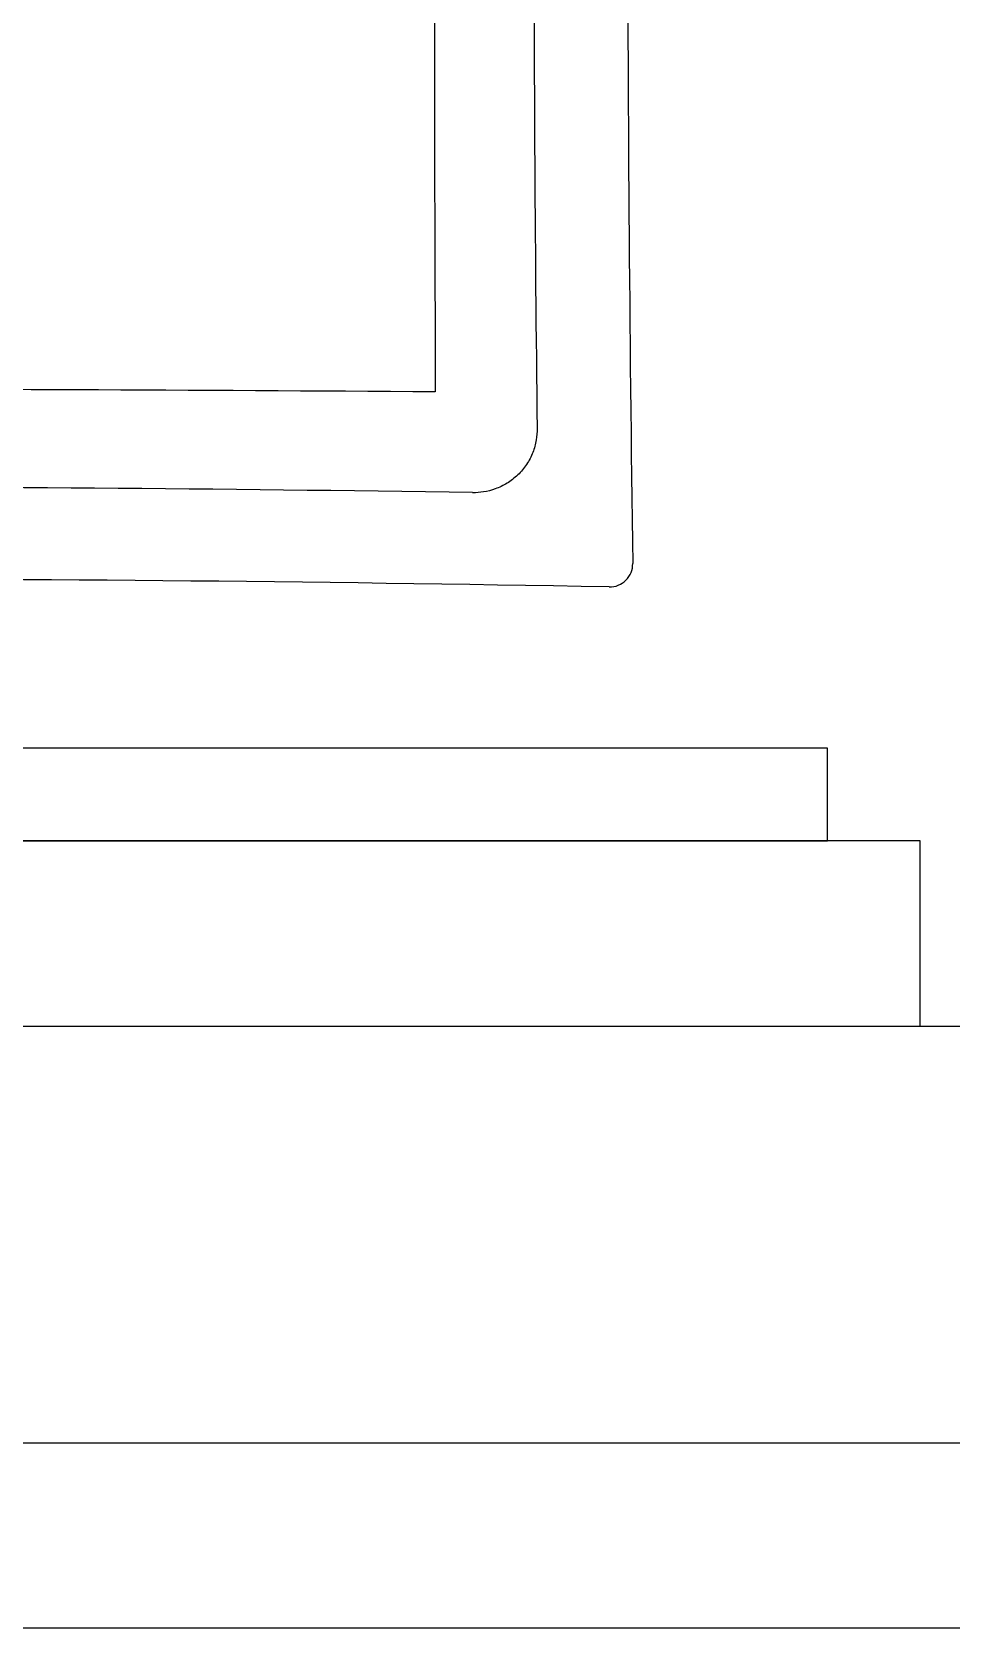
# Model space of a CAD drawing. Extents: x -13345 to 10098, y -1643 to 9113.
# Drawn here: x 6759.98 to 6769.91, y 2535.78 to 2553.01 of the extents above; entities that cross this region are included whole.
import ezdxf

# ---------------------------------------------------------------- set-up
doc = ezdxf.new("R2010")
doc.units = 0
doc.header["$LTSCALE"] = 192
doc.header["$MEASUREMENT"] = 0
doc.linetypes.add('DASHED', pattern=[0.75, 0.5, -0.25])
doc.layers.get('0').update_dxf_attribs({"linetype": 'CONTINUOUS'})
for name, color, linetype in [('ARCH-WALLS-INTERIOR', 1, 'CONTINUOUS'), ('STRUCTURAL-BRACING', 1, 'DASHED'), ('UTILITIES-PLUMB', 2, 'CONTINUOUS')]:
    doc.layers.add(name, color=color, linetype=linetype)
doc.styles.get("Standard").update_dxf_attribs({"font": 'txt.shx', "width": 0.75})

# ---------------------------------------------------------------- blocks, each defined once
blk = doc.blocks.new('A$C1467163B')
at = {"layer": 'STRUCTURAL-BRACING', "ltscale": 10}
for p, q in [((-18, 342), (-18, 0)), ((0, 342), (0, 0))]:
    blk.add_line(p, q, dxfattribs=at)
blk = doc.blocks.new('fh lav')
at = {"layer": 'UTILITIES-PLUMB'}
for p, q in [((211.796, -1002.543), (211.796, -1002.543)), ((211.543, -1002.799), (211.541, -1002.797)), ((211.541, -1002.797), (211.541, -1002.797))]:
    blk.add_line(p, q, dxfattribs=at)
for centre, radius, start, end in [((211.791, -1002.793), 0.25, 88.9518, 180.8365), ((221.44, -479.672), 522.96, 268.94329, 271.05671), ((-299.996, -1010.341), 511.592, 359.15504, 0.84496), ((221.44, -478.892), 524.733, 269.10797, 270.89203), ((-307.571, -1010.341), 520.181, 359.32965, 0.67036), ((-1156.919, -1010.341), 1370.605, 359.762059, 0.237929), ((221.441, -9.091), 995.588, 269.553035, 270.446838)]:
    blk.add_arc(centre, radius, start, end, dxfattribs=at)
at = {"layer": 'UTILITIES-PLUMB', "start_tangent": (-0.011744, 0.999931), "end_tangent": (0.999878, -0.015608)}
blk.add_spline([(212.574, -1004.255), (212.584, -1004.13), (212.621, -1003.996), (212.688, -1003.867), (212.783, -1003.753), (212.899, -1003.663), (213.027, -1003.602), (213.154, -1003.569), (213.271, -1003.561)], degree=3, dxfattribs=at)
at = {"layer": 'UTILITIES-PLUMB', "flags": 8}
for tag, p in [('MODELNUMBER', (221.441, -1010.341)), ('TRADENAME', (221.441, -1010.343)), ('PRODUCTS', (221.441, -1010.344)), ('MATERIAL', (221.441, -1010.346))]:
    blk.add_attdef(tag, p, '', height=0.001, dxfattribs=at)

msp = doc.modelspace()

# ---------------------------------------------------------------- linework, layer by layer
at = {"layer": 'ARCH-WALLS-INTERIOR'}
for p, q in [((6705.069, 2542.277), (6934.069, 2542.277)), ((6690.069, 2537.777), (7026.069, 2537.777))]:
    msp.add_line(p, q, dxfattribs=at)
msp.add_lwpolyline([(6743.574, 2542.277), (6769.574, 2542.277), (6769.574, 2544.277), (6743.574, 2544.277)], close=True, dxfattribs=at)
at = {"layer": 'UTILITIES-PLUMB'}
msp.add_lwpolyline([(6744.574, 2544.277), (6768.574, 2544.277), (6768.574, 2545.277), (6744.574, 2545.277)], close=True, dxfattribs=at)

# ---------------------------------------------------------------- block references
at = {"rotation": 180}
msp.add_blockref('fh lav', (6978.011, 1544.476), dxfattribs=at)
at = {"layer": 'STRUCTURAL-BRACING', "rotation": 270}
msp.add_blockref('A$C1467163B', (6687.069, 2517.777), dxfattribs=at)

doc.saveas('drawing.dxf')
